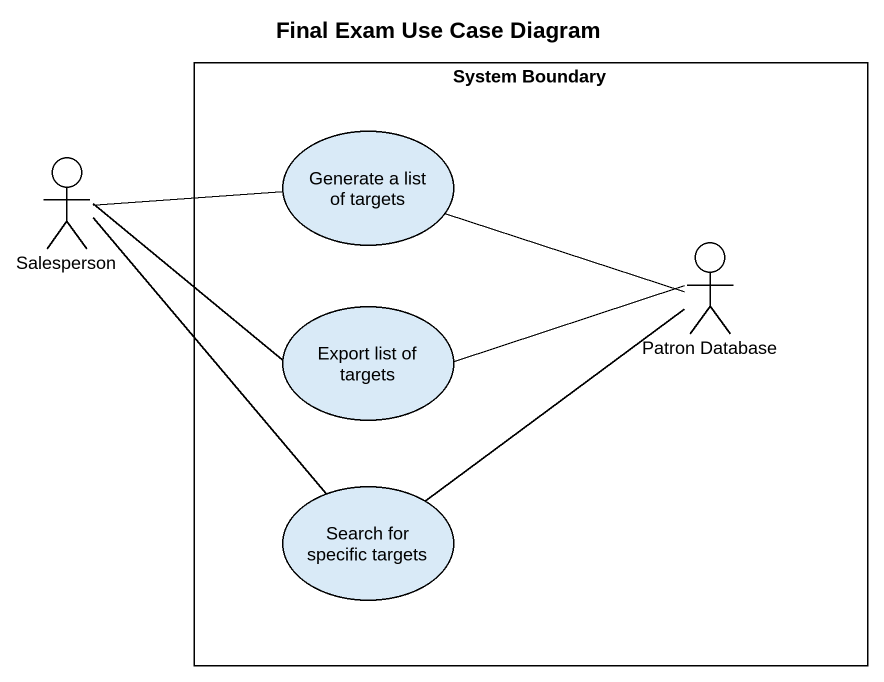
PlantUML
@startuml
title Final Exam Use Case Diagram
rectangle "System Boundary" as System_Boundary {
  usecase "Generate a list of targets" as Generate_a_list_of_targets
  usecase "Export list of targets" as Export_list_of_targets
  actor "Patron Database" as Patron_Database
  usecase "Search for specific targets" as Search_for_specific_targets
}
actor Salesperson
Salesperson -right- Generate_a_list_of_targets
Salesperson -right- Export_list_of_targets
Salesperson -- Search_for_specific_targets
Generate_a_list_of_targets -right- Patron_Database
Export_list_of_targets -right- Patron_Database
Search_for_specific_targets -up- Patron_Database
@enduml
